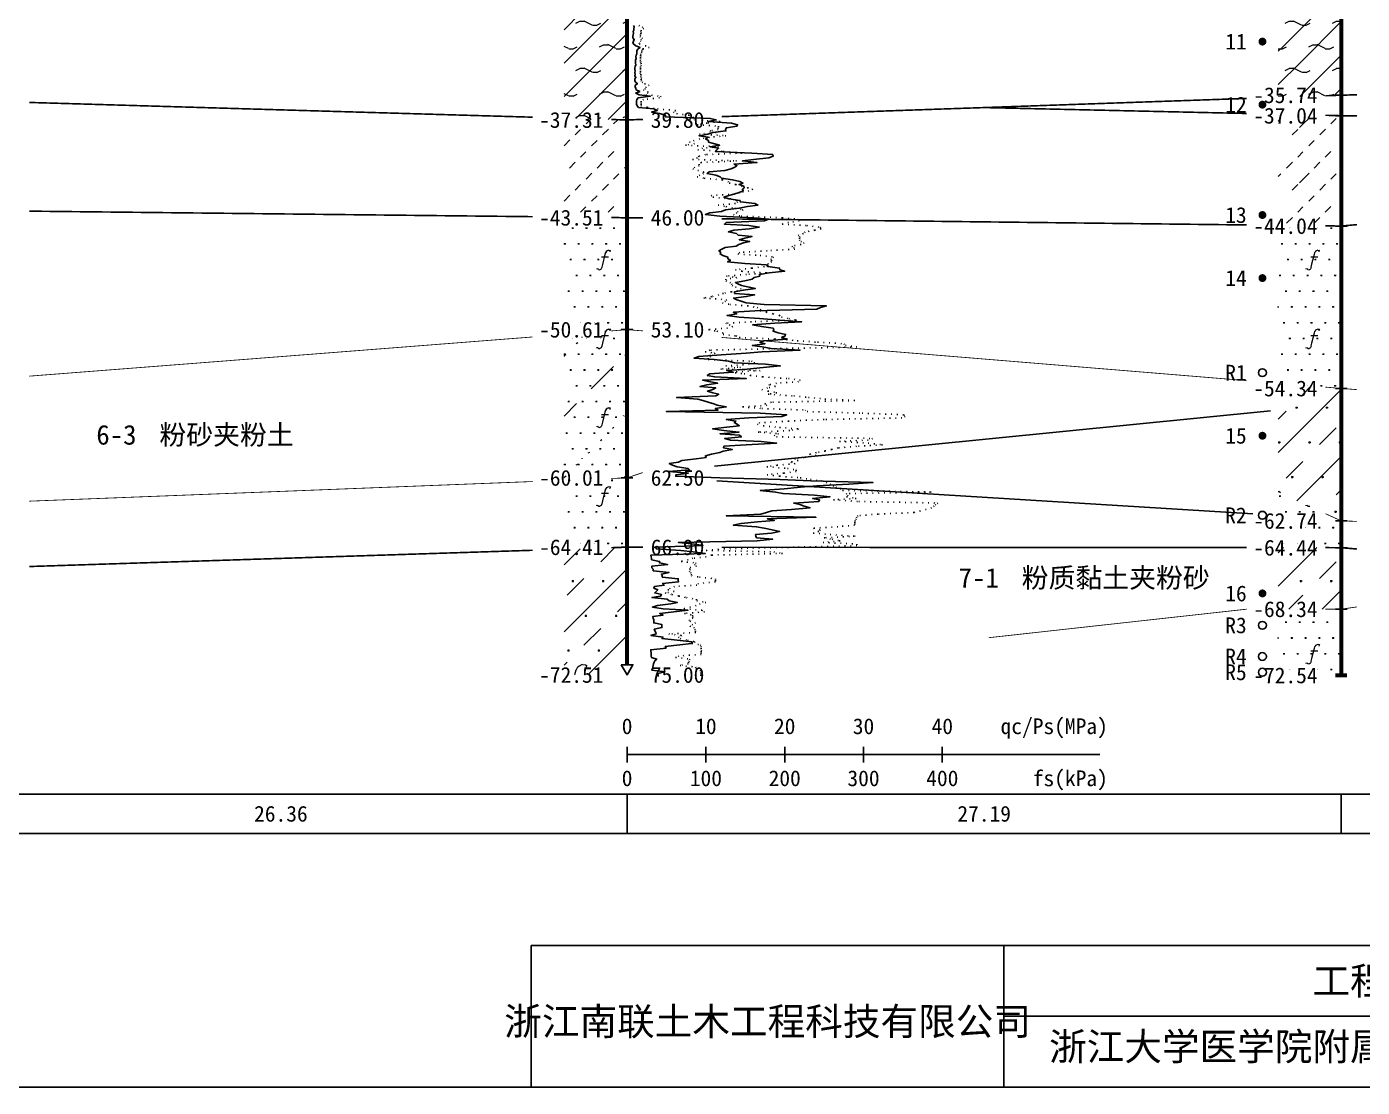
# Model space of a CAD drawing. Extents: x -37 to 3540, y -1485 to 297.
# Drawn here: x 1676.1 to 1845.6, y -1173 to -1038.5 of the extents above; entities that cross this region are included whole.
import ezdxf
from ezdxf.enums import TextEntityAlignment as Align

# ---------------------------------------------------------------- set-up
doc = ezdxf.new("R2010")
doc.units = 0
doc.linetypes.add('DOT', pattern=[6.35, 0, -6.35])
doc.layers.get('0').update_dxf_attribs({"linetype": 'CONTINUOUS'})
for name, color, linetype in [('CURVE', 200, 'CONTINUOUS'), ('FRAME', 7, 'CONTINUOUS'), ('HOLE', 41, 'CONTINUOUS'), ('RULER', 7, 'CONTINUOUS'), ('SAMPLE', 1, 'CONTINUOUS'), ('STRATUM', 241, 'CONTINUOUS')]:
    doc.layers.add(name, color=color, linetype=linetype)
doc.layers.add('HATCH', color=7, linetype='CONTINUOUS', lineweight=13)
doc.styles.add('ST', font='')
doc.styles.get('ST').set_extended_font_data('SimSun')
pattern_1 = [(45, (1459.3464, -1188), (-2.12132, 2.12132), [10, 0]), (26.565, (1460.4205, -1188.2536), (5.999823, 5.999812), [0.567, -12.849]), (0, (1459.8535, -1188.2536), (0, 6), [0.567, -5.433]), (26.565, (1457.765, -1188), (5.999823, 5.999812), [0.567, -12.849]), (0, (1458.272, -1187.7464), (0, 6), [0.567, -5.433]), (153.435, (1459.8535, -1188.2536), (-5.999818, -5e-06), [1.134, -12.2826]), (26.565, (1463.4205, -1185.2536), (5.999823, 5.999812), [0.567, -12.849]), (0, (1462.8535, -1185.2536), (0, 6), [0.567, -5.433]), (26.565, (1460.765, -1185), (5.999823, 5.999812), [0.567, -12.849]), (0, (1461.272, -1184.7464), (0, 6), [0.567, -5.433]), (153.435, (1462.8535, -1185.2536), (-5.999818, -5e-06), [1.134, -12.2826])]
pattern_2 = [(45, (1459.3464, -1188), (-6e-07, 6.99998), [0.9473, -8.9522]), (45, (1460.7464, -1186.6), (-6e-07, 6.99998), [0.9869, -8.9126]), (45, (1462.1464, -1185.2), (-6e-07, 6.99998), [1.06018, -8.83931]), (45, (1463.5464, -1183.8), (-6e-07, 6.99998), [0.94918, -8.95032]), (45, (1464.9464, -1182.4), (-6e-07, 6.99998), [1.0365, -8.86299]), (45, (1462.8464, -1188), (-6e-07, 6.99998), [1.01335, -8.88615]), (45, (1464.2464, -1186.6), (-6e-07, 6.99998), [1.07896, -12.12037]), (45, (1465.6464, -1185.2), (-6e-07, 6.99998), [0.99882, -8.90067]), (45, (1460.0464, -1183.8), (-4e-07, 6.99998), [1.05533, -8.84416]), (45, (1461.4464, -1182.4), (-4e-07, 6.99998), [1.0365, -8.86299])]
pattern_3 = [(82.875, (1458.5118, -1189.206), (0.0003693, 10.0001764), [0.0893, -80.5337]), (143.13, (1458.6128, -1189.2818), (-29.999964, 20.000054), [0.12627, -49.87373]), (172.875, (1458.79, -1189.304), (-70.0002457, 9.9996603), [0.17857, -80.44443]), (206.565, (1458.9685, -1189.2147), (-9.999705, -9.999687), [0.19954, -22.16046]), (243.435, (1459.0577, -1189.0363), (9e-06, -9.999696), [0.19954, -22.16146]), (255.964, (1459.147, -1188.679), (-0.0002, -9.999501), [0.36813, -40.86287]), (255.964, (1459.457, -1187.439), (-0.0002, -9.999501), [1.27838, -39.95262]), (255.964, (1459.5255, -1187.165), (-0.0002, -9.999501), [0.28235, -40.94865]), (216.87, (1459.7158, -1186.9108), (-9.999982, -10.000018), [0.12627, -49.87373]), (243.435, (1459.6147, -1186.9865), (9e-06, -9.999696), [0.19954, -22.16146]), (206.565, (1459.894, -1186.8215), (-9.999705, -9.999687), [0.19954, -22.16046]), (172.875, (1460.0714, -1186.8437), (-70.0002457, 9.9996603), [0.17857, -80.44443]), (143.13, (1460.1724, -1186.9194), (-29.999964, 20.000054), [0.12627, -49.87373]), (82.875, (1460.1614, -1187.008), (0.0003693, 10.0001764), [0.0893, -80.5337]), (0, (1459.017, -1187.66), (0, 10), [0.89286, -9.10714]), (0, (1459.3714, -1188), (1, 2), [0, -1.75]), (0, (1459.3464, -1187.975), (1, 2), [0, -1.75]), (0, (1459.3464, -1188), (1, 2), [0, -1.75]), (0, (1459.3214, -1188), (1, 2), [0, -1.75]), (0, (1459.3464, -1188.025), (1, 2), [0, -1.75])]
pattern_4 = [(45, (1459.3464, -1188), (-4.24264, 4.24264), [10, 0]), (45, (1460.4074, -1191.182), (-2.12132, 6.36396), [3, -3])]
pattern_5 = [(82.875, (1457.5102, -1190.6533), (0.000812, 22.000388), [0.1964, -177.1742]), (143.13, (1457.7325, -1190.82), (-65.99992, 44.00012), [0.2778, -109.7222]), (172.875, (1458.1223, -1190.8687), (-154.00054, 21.999253), [0.39285, -176.97775]), (206.565, (1458.515, -1190.672), (-21.99935, -21.9993), [0.439, -48.753]), (243.435, (1458.711, -1190.28), (2e-05, -21.99933), [0.439, -48.7552]), (255.964, (1458.9077, -1189.494), (-0.00044, -21.9989), [0.8099, -89.8983]), (255.964, (1459.59, -1186.7656), (-0.00044, -21.9989), [2.8124, -87.8958]), (255.964, (1459.7404, -1186.163), (-0.00044, -21.9989), [0.6212, -90.087]), (216.87, (1460.159, -1185.6037), (-21.99996, -22.00004), [0.2778, -109.7222]), (243.435, (1459.937, -1185.77), (2e-05, -21.99933), [0.439, -48.7552]), (206.565, (1460.552, -1185.407), (-21.99935, -21.9993), [0.439, -48.753]), (172.875, (1460.9414, -1185.456), (-154.00054, 21.999253), [0.39285, -176.97775]), (143.13, (1461.1637, -1185.6228), (-65.99992, 44.00012), [0.2778, -109.7222]), (82.875, (1461.1393, -1185.8177), (0.000812, 22.000388), [0.1964, -177.1742]), (0, (1458.62, -1187.252), (0, 22), [1.9643, -20.0357]), (0, (1459.4014, -1188), (2.2, 4.4), [0, -3.85]), (0, (1459.3464, -1187.945), (2.2, 4.4), [0, -3.85]), (0, (1459.3464, -1188), (2.2, 4.4), [0, -3.85]), (0, (1459.2914, -1188), (2.2, 4.4), [0, -3.85]), (0, (1459.3464, -1188.055), (2.2, 4.4), [0, -3.85])]

# ---------------------------------------------------------------- blocks, each defined once
blk = doc.blocks.new('图签_A3长')
for p, q in [((0, 18), (-380, 18)), ((-380, 18), (-380, 0)), ((-320, 0), (-320, 18)), ((-320, 9), (0, 9)), ((-380, 0), (0, 0))]:
    blk.add_line(p, q)
at = {"style": 'ST'}
blk.add_text('工程名称', height=3.5, dxfattribs=at).set_placement((-271.3, 13.5), align=Align.MIDDLE_CENTER)
for tag, p in [('01＿单位名称', (-349.98, 8.36)), ('02＿工程名称', (-271.3, 5.16)), ('04＿工程编号', (-176.51, 4.65)), ('05＿日期', (-35.59, 4.65)), ('06＿图号', (-11.16, 4.91))]:
    blk.add_attdef(tag, text='', height=3.5, dxfattribs=at).set_placement(p, align=Align.MIDDLE_CENTER)
at = {"style": 'ST', "width": 0.85}
blk.add_attdef('03＿图件名称', text='', height=3, dxfattribs=at).set_placement((-205.49, 5.05), align=Align.MIDDLE_CENTER)
blk = doc.blocks.new('Arrow')
for points in [[(-3.984779, 0.348623), (0, 0), (-3.189535, 0)], [(-3.189535, 0), (0, 0), (-3.984779, -0.348623)]]:
    blk.add_solid(points)
blk = doc.blocks.new('SampleSoilUndisturbed')
at = {"const_width": 0.5}
blk.add_lwpolyline([(-0.25, 0, 1), (0.25, 0, 1)], format="xyb", close=True, dxfattribs=at)
blk = doc.blocks.new('SampleSoilDisturbed')
blk.add_circle((0, 0), 0.5)

msp = doc.modelspace()

# ---------------------------------------------------------------- hatches: boundary and pattern name
at = {"layer": 'HATCH'}
h = msp.add_hatch(dxfattribs=at)
h.set_pattern_fill('YNNT', color=251, style=0)
h.set_pattern_definition(pattern_1)
h.paths.add_polyline_path([(1842.88, -1033.95), (1834.88, -1034.15), (1834.88, -1047.42), (1842.88, -1047.15)])
h.paths.add_polyline_path([(1830.81, -1048.63), (1840.37, -1048.63), (1840.37, -1045.7), (1830.81, -1045.7)], flags=9)
h.paths.add_polyline_path([(1830.81, -1035.43), (1840.37, -1035.43), (1840.37, -1032.5), (1830.81, -1032.5)], flags=9)
h = msp.add_hatch(dxfattribs=at)
h.set_pattern_fill('YNNT', color=251, style=0)
h.set_pattern_definition(pattern_1)
h.paths.add_polyline_path([(1752.26, -1036.29), (1744.26, -1035.97), (1744.26, -1050.06), (1752.26, -1050.29)])
h.paths.add_polyline_path([(1740.19, -1051.78), (1749.75, -1051.78), (1749.75, -1048.85), (1740.19, -1048.85)], flags=9)
h.paths.add_polyline_path([(1740.19, -1037.78), (1749.75, -1037.78), (1749.75, -1034.85), (1740.19, -1034.85)], flags=9)
h = msp.add_hatch(dxfattribs=at)
h.set_pattern_fill('NZFT', color=52, style=0)
h.set_pattern_definition(pattern_2)
h.paths.add_polyline_path([(1752.26, -1050.29), (1744.26, -1050.06), (1744.26, -1062.6), (1752.26, -1062.69)])
h.paths.add_polyline_path([(1740.19, -1064.18), (1749.75, -1064.18), (1749.75, -1061.25), (1740.19, -1061.25)], flags=9)
h.paths.add_polyline_path([(1740.19, -1051.78), (1749.75, -1051.78), (1749.75, -1048.85), (1740.19, -1048.85)], flags=9)
h = msp.add_hatch(dxfattribs=at)
h.set_pattern_fill('NZFT', color=52, style=0)
h.set_pattern_definition(pattern_2)
h.paths.add_polyline_path([(1842.88, -1049.75), (1834.88, -1049.56), (1834.88, -1063.65), (1842.88, -1063.75)])
h.paths.add_polyline_path([(1830.81, -1065.23), (1840.37, -1065.23), (1840.37, -1062.3), (1830.81, -1062.3)], flags=9)
h.paths.add_polyline_path([(1830.81, -1051.23), (1840.37, -1051.23), (1840.37, -1048.3), (1830.81, -1048.3)], flags=9)
h = msp.add_hatch(dxfattribs=at)
h.set_pattern_fill('FS', color=142, style=0)
h.set_pattern_definition(pattern_3)
h.paths.add_polyline_path([(1752.26, -1062.69), (1744.26, -1062.6), (1744.26, -1077.51), (1752.26, -1076.89)])
h.paths.add_polyline_path([(1740.19, -1078.38), (1749.75, -1078.38), (1749.75, -1075.45), (1740.19, -1075.45)], flags=9)
h.paths.add_polyline_path([(1740.19, -1064.18), (1749.75, -1064.18), (1749.75, -1061.25), (1740.19, -1061.25)], flags=9)
h = msp.add_hatch(dxfattribs=at)
h.set_pattern_fill('FS', color=142, style=0)
h.set_pattern_definition(pattern_3)
h.paths.add_polyline_path([(1842.88, -1063.75), (1834.88, -1063.65), (1834.88, -1083.69), (1842.88, -1084.35)])
h.paths.add_polyline_path([(1830.81, -1085.83), (1840.37, -1085.83), (1840.37, -1082.9), (1830.81, -1082.9)], flags=9)
h.paths.add_polyline_path([(1830.81, -1065.23), (1840.37, -1065.23), (1840.37, -1062.3), (1830.81, -1062.3)], flags=9)
h = msp.add_hatch(dxfattribs=at)
h.set_pattern_fill('FS', color=142, style=0)
h.set_pattern_definition(pattern_3)
h.paths.add_polyline_path([(1752.26, -1076.89), (1744.26, -1077.51), (1744.26, -1096), (1752.26, -1095.69)])
h.paths.add_polyline_path([(1740.19, -1097.18), (1749.75, -1097.18), (1749.75, -1094.25), (1740.19, -1094.25)], flags=9)
h.paths.add_polyline_path([(1740.19, -1078.38), (1749.75, -1078.38), (1749.75, -1075.45), (1740.19, -1075.45)], flags=9)
h = msp.add_hatch(dxfattribs=at)
h.set_pattern_fill('SZFT', color=142, scale=2.2, style=0)
h.set_pattern_definition([(45, (1459.346, -1188), (-2e-06, 15.39996), [4.3383, -17.4406]), (45, (1465.535, -1181.777), (-2e-06, 15.39996), [4.3861, -17.3928]), (45, (1470.495, -1176.819), (-2e-06, 15.39996), [3.98994, -17.78894]), (26.565, (1459.3464, -1180.3), (15.4, 15.4), [0.2123, -34.22315]), (36.8699, (1460.8864, -1178.76), (15.4, 15.4), [0.43504, -76.56496]), (315, (1467.046, -1172.653), (15.39996, 3e-06), [0.0727, -21.7062]), (26.565, (1467.0464, -1188), (15.4, 15.4), [0.31845, -34.117]), (26.565, (1468.5864, -1186.46), (15.4, 15.4), [0.2316, -34.2038]), (90, (1469.356, -1185.69), (-15.4, -1e-06), [0.0633, -15.3367]), (26.565, (1470.1264, -1184.92), (15.4, 15.4), [0.2002, -68.6707]), (36.8699, (1471.6664, -1183.38), (15.4, 15.4), [0.2435, -76.7565]), (45, (1473.206, -1181.84), (-5e-07, 15.39996), [0.24005, -21.53884]), (315, (1474.557, -1180.195), (15.39996, 3e-06), [0.0727, -21.7062]), (36.8699, (1462.4264, -1177.22), (15.4, 15.4), [0.2249, -76.7751]), (53.1301, (1463.9664, -1175.68), (30.8, 46.2), [0.29564, -76.70436]), (53.1301, (1465.5064, -1174.14), (30.8, 46.2), [0.27774, -76.72226])])
h.paths.add_polyline_path([(1752.26, -1076.89), (1744.26, -1077.51), (1744.26, -1096), (1752.26, -1095.69)])
h.paths.add_polyline_path([(1740.19, -1097.18), (1749.75, -1097.18), (1749.75, -1094.25), (1740.19, -1094.25)], flags=9)
h.paths.add_polyline_path([(1740.19, -1078.38), (1749.75, -1078.38), (1749.75, -1075.45), (1740.19, -1075.45)], flags=9)
h = msp.add_hatch(dxfattribs=at)
h.set_pattern_fill('FZNT', color=32, style=0)
h.set_pattern_definition(pattern_4)
h.paths.add_polyline_path([(1842.88, -1084.35), (1834.88, -1083.69), (1834.88, -1097.52), (1842.88, -1101.15)])
h.paths.add_polyline_path([(1830.81, -1085.83), (1840.37, -1085.83), (1840.37, -1082.9), (1830.81, -1082.9)], flags=9)
h = msp.add_hatch(dxfattribs=at)
h.set_pattern_fill('FS', color=32, scale=2.2, style=0)
h.set_pattern_definition(pattern_5)
h.paths.add_polyline_path([(1842.88, -1084.35), (1834.88, -1083.69), (1834.88, -1097.52), (1842.88, -1101.15)])
h.paths.add_polyline_path([(1830.81, -1085.83), (1840.37, -1085.83), (1840.37, -1082.9), (1830.81, -1082.9)], flags=9)
h = msp.add_hatch(dxfattribs=at)
h.set_pattern_fill('FS', color=142, style=0)
h.set_pattern_definition(pattern_3)
h.paths.add_polyline_path([(1752.26, -1095.69), (1744.26, -1096), (1744.26, -1104.75), (1752.26, -1104.49)])
h.paths.add_polyline_path([(1740.19, -1105.98), (1749.75, -1105.98), (1749.75, -1103.05), (1740.19, -1103.05)], flags=9)
h.paths.add_polyline_path([(1740.19, -1097.18), (1749.75, -1097.18), (1749.75, -1094.25), (1740.19, -1094.25)], flags=9)
h = msp.add_hatch(dxfattribs=at)
h.set_pattern_fill('FS', color=142, style=0)
h.set_pattern_definition(pattern_3)
h.paths.add_polyline_path([(1842.88, -1101.15), (1834.88, -1097.52), (1834.88, -1104.54), (1842.88, -1104.55)])
h.paths.add_polyline_path([(1830.81, -1106.03), (1840.37, -1106.03), (1840.37, -1103.1), (1830.81, -1103.1)], flags=9)
h.paths.add_polyline_path([(1830.81, -1102.63), (1840.37, -1102.63), (1840.37, -1099.7), (1830.81, -1099.7)], flags=9)
h = msp.add_hatch(dxfattribs=at)
h.set_pattern_fill('FZNT', color=32, style=0)
h.set_pattern_definition(pattern_4)
h.paths.add_polyline_path([(1752.26, -1104.49), (1744.26, -1104.75), (1744.26, -1120.69), (1752.26, -1120.69), (1751.51, -1119.39), (1752.26, -1119.39)])
h.paths.add_polyline_path([(1740.19, -1122.18), (1749.75, -1122.18), (1749.75, -1119.26), (1740.19, -1119.26)], flags=9)
h.paths.add_polyline_path([(1740.19, -1105.98), (1749.75, -1105.98), (1749.75, -1103.05), (1740.19, -1103.05)], flags=9)
h = msp.add_hatch(dxfattribs=at)
h.set_pattern_fill('FS', color=32, scale=2.2, style=0)
h.set_pattern_definition(pattern_5)
h.paths.add_polyline_path([(1752.26, -1104.49), (1744.26, -1104.75), (1744.26, -1120.69), (1752.26, -1120.69), (1751.51, -1119.39), (1752.26, -1119.39)])
h.paths.add_polyline_path([(1740.19, -1122.18), (1749.75, -1122.18), (1749.75, -1119.26), (1740.19, -1119.26)], flags=9)
h.paths.add_polyline_path([(1740.19, -1105.98), (1749.75, -1105.98), (1749.75, -1103.05), (1740.19, -1103.05)], flags=9)
h = msp.add_hatch(dxfattribs=at)
h.set_pattern_fill('FZNT', color=32, style=0)
h.set_pattern_definition(pattern_4)
h.paths.add_polyline_path([(1842.88, -1104.55), (1842.13, -1104.55), (1834.88, -1104.54), (1834.88, -1112.35), (1842.88, -1112.35)])
h.paths.add_polyline_path([(1830.81, -1113.83), (1840.37, -1113.83), (1840.37, -1110.9), (1830.81, -1110.9)], flags=9)
h.paths.add_polyline_path([(1830.81, -1106.03), (1840.37, -1106.03), (1840.37, -1103.1), (1830.81, -1103.1)], flags=9)
h = msp.add_hatch(dxfattribs=at)
h.set_pattern_fill('FS', color=32, scale=2.2, style=0)
h.set_pattern_definition(pattern_5)
h.paths.add_polyline_path([(1842.88, -1104.55), (1842.13, -1104.55), (1834.88, -1104.54), (1834.88, -1112.35), (1842.88, -1112.35)])
h.paths.add_polyline_path([(1830.81, -1113.83), (1840.37, -1113.83), (1840.37, -1110.9), (1830.81, -1110.9)], flags=9)
h.paths.add_polyline_path([(1830.81, -1106.03), (1840.37, -1106.03), (1840.37, -1103.1), (1830.81, -1103.1)], flags=9)
h = msp.add_hatch(dxfattribs=at)
h.set_pattern_fill('FS', color=142, style=0)
h.set_pattern_definition(pattern_3)
h.paths.add_polyline_path([(1842.88, -1112.35), (1834.88, -1112.35), (1834.88, -1120.75), (1842.88, -1120.75)])
h.paths.add_polyline_path([(1830.82, -1122.23), (1840.37, -1122.23), (1840.37, -1119.33), (1830.82, -1119.33)], flags=9)
h.paths.add_polyline_path([(1830.81, -1113.83), (1840.37, -1113.83), (1840.37, -1110.9), (1830.81, -1110.9)], flags=9)

# ---------------------------------------------------------------- linework, layer by layer
at = {"layer": 'CURVE', "color": 30, "linetype": 'Continuous'}
msp.add_lwpolyline([(1753.08, -1038.29), (1753.14, -1038.49), (1753.1, -1038.69), (1753.13, -1038.89), (1753.05, -1039.09), (1753.09, -1039.29), (1753.04, -1039.49), (1752.97, -1039.69), (1752.98, -1039.89), (1753.17, -1040.09), (1753.09, -1040.29), (1753.01, -1040.49), (1753.1, -1040.69), (1753.39, -1040.89), (1753.9, -1041.09), (1753.68, -1041.29), (1753.5, -1041.49), (1753.48, -1041.69), (1753.49, -1041.89), (1753.42, -1042.09), (1753.35, -1042.29), (1753.41, -1042.49), (1753.32, -1042.69), (1753.33, -1042.89), (1753.31, -1043.09), (1753.39, -1043.29), (1753.3, -1043.49), (1753.23, -1043.69), (1753.23, -1043.89), (1753.29, -1044.09), (1753.25, -1044.29), (1753.28, -1044.49), (1753.24, -1044.69), (1753.37, -1044.89), (1753.25, -1045.09), (1753.23, -1045.29), (1753.32, -1045.49), (1753.58, -1045.69), (1753.29, -1045.89), (1753.3, -1046.09), (1753.39, -1046.29), (1753.42, -1046.49), (1753.86, -1046.69), (1753.36, -1046.89), (1753.79, -1047.09), (1755.21, -1047.29), (1753.66, -1047.49), (1753.51, -1047.69), (1753.45, -1047.89), (1753.45, -1048.09), (1753.46, -1048.29), (1753.55, -1048.49), (1753.71, -1048.69), (1755.65, -1048.89), (1756.08, -1049.09), (1755.36, -1049.29), (1756.38, -1049.49), (1757.13, -1049.69), (1757.13, -1049.89), (1762.81, -1050.09), (1763.57, -1050.29), (1762.54, -1050.49), (1765.49, -1050.69), (1766.29, -1050.89), (1766.19, -1051.09), (1764.87, -1051.29), (1764.73, -1051.49), (1764.79, -1051.69), (1763.14, -1051.89), (1762.51, -1052.09), (1761.39, -1052.29), (1762.55, -1052.49), (1762.22, -1052.69), (1762.58, -1052.89), (1762.6, -1053.09), (1763.23, -1053.29), (1763.99, -1053.49), (1762.79, -1053.69), (1763.86, -1053.89), (1763.64, -1054.09), (1763.47, -1054.29), (1768.09, -1054.49), (1770.75, -1054.69), (1770.78, -1054.89), (1770.23, -1055.09), (1768.28, -1055.29), (1766.89, -1055.49), (1768.73, -1055.69), (1765.83, -1055.89), (1766.2, -1056.09), (1765.94, -1056.29), (1765.46, -1056.49), (1764.65, -1056.69), (1762.66, -1056.89), (1762.41, -1057.09), (1763.52, -1057.29), (1764.08, -1057.49), (1764.24, -1057.69), (1765.65, -1057.89), (1766.55, -1058.09), (1766.95, -1058.29), (1766.47, -1058.49), (1767.07, -1058.69), (1767.11, -1058.89), (1766.89, -1059.09), (1767, -1059.29), (1766.47, -1059.49), (1765.81, -1059.69), (1765.15, -1059.89), (1764.55, -1060.09), (1765.18, -1060.29), (1766.58, -1060.49), (1766.63, -1060.69), (1768.48, -1060.89), (1768.86, -1061.09), (1767.53, -1061.29), (1766.49, -1061.49), (1764.76, -1061.69), (1764.25, -1061.89), (1762.74, -1062.09), (1762.19, -1062.29), (1764.03, -1062.49), (1768.33, -1062.69), (1770.24, -1062.89), (1769.67, -1063.09), (1764.85, -1063.29), (1764.62, -1063.49), (1767.72, -1063.69), (1769.04, -1063.89), (1767.8, -1064.09), (1765.81, -1064.29), (1765.11, -1064.49), (1766.13, -1064.69), (1766.34, -1064.89), (1768.13, -1065.09), (1767.18, -1065.29), (1766.49, -1065.49), (1767.83, -1065.69), (1767.05, -1065.89), (1766.43, -1066.09), (1766.08, -1066.29), (1764.69, -1066.49), (1764.27, -1066.69), (1763.91, -1066.89), (1764.15, -1067.09), (1764.06, -1067.29), (1764.43, -1067.49), (1765.03, -1067.69), (1765.06, -1067.89), (1765.37, -1068.09), (1765.02, -1068.29), (1767.18, -1068.49), (1769.94, -1068.69), (1770.11, -1068.89), (1771.62, -1069.09), (1771.63, -1069.29), (1772.26, -1069.49), (1770.3, -1069.69), (1769.05, -1069.89), (1769.09, -1070.09), (1768.39, -1070.29), (1768.15, -1070.49), (1767.2, -1070.69), (1766, -1070.89), (1766.33, -1071.09), (1766.79, -1071.29), (1767.77, -1071.49), (1768.54, -1071.69), (1767.01, -1071.89), (1765.91, -1072.09), (1765.91, -1072.29), (1768.44, -1072.49), (1767.37, -1072.69), (1765.78, -1072.89), (1766.17, -1073.09), (1766.74, -1073.29), (1767.37, -1073.49), (1769.67, -1073.69), (1777.55, -1073.89), (1776.79, -1074.09), (1776.35, -1074.29), (1768.48, -1074.49), (1765.76, -1074.69), (1766.18, -1074.89), (1764.94, -1075.09), (1766.5, -1075.29), (1769.05, -1075.49), (1771.64, -1075.69), (1774.4, -1075.89), (1771.02, -1076.09), (1768.19, -1076.29), (1769.33, -1076.49), (1770.79, -1076.69), (1770.88, -1076.89), (1770.78, -1077.09), (1771.44, -1077.29), (1772.38, -1077.49), (1772.32, -1077.69), (1771.87, -1077.89), (1772.58, -1078.09), (1769.63, -1078.29), (1769.12, -1078.49), (1769.74, -1078.69), (1768.15, -1078.89), (1769.42, -1079.09), (1770.53, -1079.29), (1774.21, -1079.49), (1769.35, -1079.69), (1767.35, -1079.89), (1764.21, -1080.09), (1761.38, -1080.29), (1760.77, -1080.49), (1763.3, -1080.69), (1765.12, -1080.89), (1765.87, -1081.09), (1769.82, -1081.29), (1771.69, -1081.49), (1769.53, -1081.69), (1767.48, -1081.89), (1764.9, -1082.09), (1765.73, -1082.29), (1762.78, -1082.49), (1762.43, -1082.69), (1763.38, -1082.89), (1767.38, -1083.09), (1761.83, -1083.29), (1762.62, -1083.49), (1763.76, -1083.69), (1762.36, -1083.89), (1761.5, -1084.09), (1763.51, -1084.29), (1763.13, -1084.49), (1762.45, -1084.69), (1763.15, -1084.89), (1763.89, -1085.09), (1763.54, -1085.29), (1758.54, -1085.49), (1761.23, -1085.69), (1761.87, -1085.89), (1762.54, -1086.09), (1763.26, -1086.29), (1763.7, -1086.49), (1764.85, -1086.69), (1763.45, -1086.89), (1763.8, -1087.09), (1757.26, -1087.29), (1769.15, -1087.49), (1772.52, -1087.69), (1771.9, -1087.89), (1767.71, -1088.09), (1764.85, -1088.29), (1766.06, -1088.49), (1765.86, -1088.69), (1766.22, -1088.89), (1766.49, -1089.09), (1764.53, -1089.29), (1763.1, -1089.49), (1764.53, -1089.69), (1766.45, -1089.89), (1764.06, -1090.09), (1766.52, -1090.29), (1766.77, -1090.49), (1764.66, -1090.69), (1765.37, -1090.89), (1769.26, -1091.09), (1771.24, -1091.29), (1767.37, -1091.49), (1764.54, -1091.69), (1764.5, -1091.89), (1765.62, -1092.09), (1764.47, -1092.29), (1764.01, -1092.49), (1762.97, -1092.69), (1762.2, -1092.89), (1762.29, -1093.09), (1761.01, -1093.29), (1759.19, -1093.49), (1758.79, -1093.69), (1757.62, -1093.89), (1758.01, -1094.09), (1758.61, -1094.29), (1760.01, -1094.49), (1760.18, -1094.69), (1757.55, -1094.89), (1760.04, -1095.09), (1758.45, -1095.29), (1758.44, -1095.49), (1764.04, -1095.69), (1771.7, -1095.89), (1775.56, -1096.09), (1783.46, -1096.29), (1780.39, -1096.49), (1776.33, -1096.69), (1774.26, -1096.89), (1772.19, -1097.09), (1769.15, -1097.29), (1771.11, -1097.49), (1772.06, -1097.69), (1776.02, -1097.89), (1777.99, -1098.09), (1775.8, -1098.29), (1776.69, -1098.49), (1776.6, -1098.69), (1773.4, -1098.89), (1774.17, -1099.09), (1774.72, -1099.29), (1775.48, -1099.49), (1773.13, -1099.69), (1770.61, -1099.89), (1769.93, -1100.09), (1769.22, -1100.29), (1764.84, -1100.49), (1776.21, -1100.69), (1770.04, -1100.89), (1770.94, -1101.09), (1768.8, -1101.29), (1766.75, -1101.49), (1765.73, -1101.69), (1768.7, -1101.89), (1769.66, -1102.09), (1770.65, -1102.29), (1771.6, -1102.49), (1770.58, -1102.69), (1768.57, -1102.89), (1768.6, -1103.09), (1768.7, -1103.29), (1770.74, -1103.49), (1768.76, -1103.69), (1758.77, -1103.89), (1760.81, -1104.09), (1761.9, -1104.29), (1755.92, -1104.49), (1755.94, -1104.69), (1759.08, -1104.89), (1760.64, -1105.09), (1762.18, -1105.29), (1755.28, -1105.49), (1755.31, -1105.69), (1755.36, -1105.89), (1755.36, -1106.09), (1756.38, -1106.29), (1756.39, -1106.49), (1757.39, -1106.69), (1755.41, -1106.89), (1755.41, -1107.09), (1755.56, -1107.29), (1755.58, -1107.49), (1757.59, -1107.69), (1756.62, -1107.89), (1756.7, -1108.09), (1756.73, -1108.29), (1758.76, -1108.49), (1758.74, -1108.69), (1758.77, -1108.89), (1756.77, -1109.09), (1756.98, -1109.29), (1755.73, -1109.49), (1755.66, -1109.69), (1756.16, -1109.89), (1755.93, -1110.09), (1755.77, -1110.29), (1756.64, -1110.49), (1756.52, -1110.69), (1755.42, -1110.89), (1757.35, -1111.09), (1757.61, -1111.29), (1758.65, -1111.49), (1757.8, -1111.69), (1756.1, -1111.89), (1755.48, -1112.09), (1756.84, -1112.29), (1759.98, -1112.49), (1758.21, -1112.69), (1756.41, -1112.89), (1756.82, -1113.09), (1755.52, -1113.29), (1755.59, -1113.49), (1755.64, -1113.69), (1755.64, -1113.89), (1755.65, -1114.09), (1756.66, -1114.29), (1756.67, -1114.49), (1756.68, -1114.69), (1755.71, -1114.89), (1755.77, -1115.09), (1755.91, -1115.29), (1755.94, -1115.49), (1755.28, -1115.69), (1756.82, -1115.89), (1756.68, -1116.09), (1758.61, -1116.29), (1760.51, -1116.49), (1760.44, -1116.69), (1758.94, -1116.89), (1757.11, -1117.09), (1757.21, -1117.29), (1755.26, -1117.49), (1755.29, -1117.69), (1755.3, -1117.89), (1755.3, -1118.09), (1755.31, -1118.29), (1755.36, -1118.49), (1756.03, -1118.69), (1755.79, -1118.89), (1755.7, -1119.09), (1755.62, -1119.29), (1755.58, -1119.49), (1755.52, -1119.69), (1755.49, -1119.89), (1755.41, -1120.09), (1757.08, -1120.29), (1756.15, -1120.49), (1756.19, -1120.69), (1756.21, -1120.89)], dxfattribs=at)
at = {"layer": 'CURVE', "color": 100, "linetype": 'DOT', "ltscale": 0.1}
msp.add_lwpolyline([(1753.74, -1038.29), (1754.17, -1038.49), (1754.4, -1038.69), (1754.05, -1038.89), (1754.03, -1039.09), (1754.01, -1039.29), (1753.98, -1039.49), (1753.87, -1039.69), (1754.2, -1039.89), (1754.05, -1040.09), (1754.02, -1040.29), (1753.8, -1040.49), (1753.83, -1040.69), (1754.58, -1040.89), (1755.08, -1041.09), (1754.25, -1041.29), (1754.15, -1041.49), (1754.12, -1041.69), (1754, -1041.89), (1753.99, -1042.09), (1753.97, -1042.29), (1753.96, -1042.49), (1753.94, -1042.69), (1753.96, -1042.89), (1754.04, -1043.09), (1754.04, -1043.29), (1753.95, -1043.49), (1753.96, -1043.69), (1753.96, -1043.89), (1753.95, -1044.09), (1753.94, -1044.29), (1753.99, -1044.49), (1754.02, -1044.69), (1754.07, -1044.89), (1754.06, -1045.09), (1754.06, -1045.29), (1754.16, -1045.49), (1754.49, -1045.69), (1755.07, -1045.89), (1754.69, -1046.09), (1754.59, -1046.29), (1754.35, -1046.49), (1754.91, -1046.69), (1754.91, -1046.89), (1754.64, -1047.09), (1756.55, -1047.29), (1756.37, -1047.49), (1754.35, -1047.69), (1754.03, -1047.89), (1754.03, -1048.09), (1754.05, -1048.29), (1754, -1048.49), (1754.83, -1048.69), (1756.11, -1048.89), (1758.46, -1049.09), (1758.13, -1049.29), (1758.55, -1049.49), (1760.16, -1049.69), (1760.6, -1049.89), (1760.72, -1050.09), (1760.95, -1050.29), (1764.08, -1050.49), (1762.41, -1050.69), (1761.18, -1050.89), (1763.86, -1051.09), (1763.82, -1051.29), (1763.82, -1051.49), (1762.77, -1051.69), (1763.56, -1051.89), (1761.43, -1052.09), (1764.8, -1052.29), (1762.73, -1052.49), (1761.5, -1052.69), (1760.77, -1052.89), (1760.18, -1053.09), (1760.83, -1053.29), (1759.69, -1053.49), (1763.88, -1053.69), (1761.85, -1053.89), (1761.23, -1054.09), (1764.47, -1054.29), (1766.86, -1054.49), (1762.21, -1054.69), (1761.36, -1054.89), (1761.18, -1055.09), (1760.58, -1055.29), (1766.14, -1055.49), (1761.65, -1055.69), (1761.42, -1055.89), (1761.41, -1056.09), (1760.84, -1056.29), (1760.6, -1056.49), (1761.22, -1056.69), (1761.95, -1056.89), (1761.95, -1057.09), (1761.47, -1057.29), (1761.16, -1057.49), (1762.05, -1057.69), (1764.37, -1057.89), (1765.09, -1058.09), (1765.23, -1058.29), (1766.05, -1058.49), (1766.78, -1058.69), (1767.56, -1058.89), (1768.2, -1059.09), (1767.71, -1059.29), (1766.56, -1059.49), (1765.91, -1059.69), (1762.92, -1059.89), (1763.16, -1060.09), (1765.31, -1060.29), (1766.15, -1060.49), (1766.33, -1060.69), (1766.01, -1060.89), (1763.82, -1061.09), (1764.81, -1061.29), (1765.91, -1061.49), (1766.97, -1061.69), (1766.34, -1061.89), (1766.19, -1062.09), (1765.76, -1062.29), (1766.73, -1062.49), (1771.97, -1062.69), (1773.88, -1062.89), (1774.11, -1063.09), (1772.75, -1063.29), (1771.95, -1063.49), (1775.05, -1063.69), (1776.74, -1063.89), (1776.87, -1064.09), (1776.07, -1064.29), (1774.82, -1064.49), (1774.63, -1064.69), (1773.96, -1064.89), (1774.17, -1065.09), (1774.12, -1065.29), (1774.12, -1065.49), (1774.31, -1065.69), (1774.75, -1065.89), (1774.33, -1066.09), (1773.2, -1066.29), (1773.37, -1066.49), (1773.54, -1066.69), (1770.04, -1066.89), (1766.56, -1067.09), (1766.32, -1067.29), (1769.13, -1067.49), (1770.83, -1067.69), (1770.53, -1067.89), (1770.58, -1068.09), (1770.59, -1068.29), (1770.11, -1068.49), (1770.2, -1068.69), (1769.68, -1068.89), (1768.08, -1069.09), (1766.02, -1069.29), (1766.86, -1069.49), (1770.01, -1069.69), (1767.43, -1069.89), (1764.88, -1070.09), (1766.17, -1070.29), (1764.78, -1070.49), (1764.81, -1070.69), (1765.29, -1070.89), (1765.5, -1071.09), (1765.58, -1071.29), (1766.01, -1071.49), (1766.66, -1071.69), (1767.04, -1071.89), (1765.46, -1072.09), (1764.48, -1072.29), (1763.91, -1072.49), (1763, -1072.69), (1761.99, -1072.89), (1764.9, -1073.09), (1764.74, -1073.29), (1764.37, -1073.49), (1765.29, -1073.69), (1767.55, -1073.89), (1768.77, -1074.09), (1769.24, -1074.29), (1769.14, -1074.49), (1769.95, -1074.69), (1770.79, -1074.89), (1771.59, -1075.09), (1771.84, -1075.29), (1772.79, -1075.49), (1773.74, -1075.69), (1768.04, -1075.89), (1764.77, -1076.09), (1765.23, -1076.29), (1765.66, -1076.49), (1765.01, -1076.69), (1762.6, -1076.89), (1763.66, -1077.09), (1764.4, -1077.29), (1764.44, -1077.49), (1766.11, -1077.69), (1766.49, -1077.89), (1771.02, -1078.09), (1773.85, -1078.29), (1776.43, -1078.49), (1779.79, -1078.69), (1779.96, -1078.89), (1781.41, -1079.09), (1771.8, -1079.29), (1762.79, -1079.49), (1762.18, -1079.69), (1763.42, -1079.89), (1762.78, -1080.09), (1762.83, -1080.29), (1762.55, -1080.49), (1762.56, -1080.69), (1768.03, -1080.89), (1768.46, -1081.09), (1767.75, -1081.29), (1764.77, -1081.49), (1766.67, -1081.69), (1764.14, -1081.89), (1769.15, -1082.09), (1765.25, -1082.29), (1767.11, -1082.49), (1767.91, -1082.69), (1769.49, -1082.89), (1772.73, -1083.09), (1774.22, -1083.29), (1774.03, -1083.49), (1771.24, -1083.69), (1770.23, -1083.89), (1771.11, -1084.09), (1770.07, -1084.29), (1769.35, -1084.49), (1770.14, -1084.69), (1771.25, -1084.89), (1770.18, -1085.09), (1773.41, -1085.29), (1775.26, -1085.49), (1777.36, -1085.69), (1781.14, -1085.89), (1770.57, -1086.09), (1769.74, -1086.29), (1770.01, -1086.49), (1766.91, -1086.69), (1769.36, -1086.89), (1774.84, -1087.09), (1775.09, -1087.29), (1782.09, -1087.49), (1787.38, -1087.69), (1787.54, -1087.89), (1787.14, -1088.09), (1777.25, -1088.29), (1772.75, -1088.49), (1769.1, -1088.69), (1768.8, -1088.89), (1769.54, -1089.09), (1771.61, -1089.29), (1774.03, -1089.49), (1772.89, -1089.69), (1768.91, -1089.89), (1771.48, -1090.09), (1770.94, -1090.29), (1771.22, -1090.49), (1783.39, -1090.69), (1782.87, -1090.89), (1779.23, -1091.09), (1782.85, -1091.29), (1784.65, -1091.49), (1781.39, -1091.69), (1779.02, -1091.89), (1778.21, -1092.09), (1777.37, -1092.29), (1776.28, -1092.49), (1775.4, -1092.69), (1776.39, -1092.89), (1774.71, -1093.09), (1773.53, -1093.29), (1773.95, -1093.49), (1773.02, -1093.69), (1773.58, -1093.89), (1771.28, -1094.09), (1770, -1094.29), (1772.6, -1094.49), (1773.7, -1094.69), (1773.72, -1094.89), (1772.14, -1095.09), (1770.04, -1095.29), (1771.64, -1095.49), (1774.24, -1095.69), (1775.53, -1095.89), (1776.92, -1096.09), (1777.52, -1096.29), (1777.99, -1096.49), (1778.39, -1096.69), (1778.73, -1096.89), (1779.28, -1097.09), (1779.61, -1097.29), (1790.84, -1097.49), (1780.07, -1097.69), (1780.3, -1097.89), (1780.12, -1098.09), (1781.32, -1098.29), (1778.46, -1098.49), (1781.65, -1098.69), (1791.67, -1098.89), (1791.42, -1099.09), (1791.21, -1099.29), (1790.89, -1099.49), (1790.22, -1099.69), (1789.48, -1099.89), (1788.66, -1100.09), (1784.09, -1100.29), (1781.58, -1100.49), (1781.41, -1100.69), (1781.32, -1100.89), (1781.2, -1101.09), (1781.17, -1101.29), (1781.15, -1101.49), (1781.13, -1101.69), (1779.01, -1101.89), (1775.9, -1102.09), (1776.78, -1102.29), (1776.57, -1102.49), (1775.88, -1102.69), (1778.01, -1102.89), (1781.22, -1103.09), (1777.26, -1103.29), (1778.27, -1103.49), (1779.28, -1103.69), (1777.12, -1103.89), (1781.42, -1104.09), (1781.43, -1104.29), (1773.46, -1104.49), (1764.62, -1104.69), (1762.29, -1104.89), (1770.88, -1105.09), (1771.96, -1105.29), (1763, -1105.49), (1762.31, -1105.69), (1760.62, -1105.89), (1760.02, -1106.09), (1759.13, -1106.29), (1761.03, -1106.49), (1760.83, -1106.69), (1761.07, -1106.89), (1760.23, -1107.09), (1760.26, -1107.29), (1760.16, -1107.49), (1760.31, -1107.69), (1760.4, -1107.89), (1760.44, -1108.09), (1761.44, -1108.29), (1763.46, -1108.49), (1763.47, -1108.69), (1763.46, -1108.89), (1761.33, -1109.09), (1761.12, -1109.29), (1758.27, -1109.49), (1757.72, -1109.69), (1757.45, -1109.89), (1758.25, -1110.09), (1757.1, -1110.29), (1757.97, -1110.49), (1758.84, -1110.69), (1759.79, -1110.89), (1761.07, -1111.09), (1761.09, -1111.29), (1762.25, -1111.49), (1761.54, -1111.69), (1761.02, -1111.89), (1760.32, -1112.09), (1759.48, -1112.29), (1761.76, -1112.49), (1762.09, -1112.69), (1759.56, -1112.89), (1760.55, -1113.09), (1760.61, -1113.29), (1760.61, -1113.49), (1760.11, -1113.69), (1760.24, -1113.89), (1760.94, -1114.09), (1760.61, -1114.29), (1760.24, -1114.49), (1760.73, -1114.69), (1760.85, -1114.89), (1760.93, -1115.09), (1760.97, -1115.29), (1757.54, -1115.49), (1759.22, -1115.69), (1758.8, -1115.89), (1758.99, -1116.09), (1759.91, -1116.29), (1760.88, -1116.49), (1760.5, -1116.69), (1761.55, -1116.89), (1761.66, -1117.09), (1761.67, -1117.29), (1761.69, -1117.49), (1761.67, -1117.69), (1761.67, -1117.89), (1761.67, -1118.09), (1758.82, -1118.29), (1758.42, -1118.49), (1760.23, -1118.69), (1760.15, -1118.89), (1760.06, -1119.09), (1760.02, -1119.29), (1758.98, -1119.49), (1760.96, -1119.69), (1761, -1119.89), (1761.55, -1120.09), (1761.6, -1120.29), (1761.62, -1120.49), (1761.63, -1120.69), (1761.63, -1120.89)], dxfattribs=at)
at = {"layer": 'FRAME', "linetype": 'Continuous'}
msp.add_line((1242.61, -1173), (1859.35, -1173), dxfattribs=at)
at = {"layer": 'HOLE', "linetype": 'Continuous', "const_width": 0.5}
for points in [[(1752.26, -970.69), (1752.26, -1119.39)], [(1842.88, -970.75), (1842.88, -1120.75)], [(1842.13, -1120.75), (1843.63, -1120.75)]]:
    msp.add_lwpolyline(points, dxfattribs=at)
at = {"layer": 'HOLE', "linetype": 'Continuous'}
for points in [[(1842.13, -1047.15), (1843.63, -1047.15)], [(1751.51, -1050.29), (1753.01, -1050.29)], [(1842.13, -1049.75), (1843.63, -1049.75)], [(1751.51, -1062.69), (1753.01, -1062.69)], [(1842.13, -1063.75), (1843.63, -1063.75)], [(1751.51, -1076.89), (1753.01, -1076.89)], [(1842.13, -1084.35), (1843.63, -1084.35)], [(1751.51, -1095.69), (1753.01, -1095.69)], [(1842.13, -1101.15), (1843.63, -1101.15)], [(1751.51, -1104.49), (1753.01, -1104.49)], [(1842.13, -1104.55), (1843.63, -1104.55)], [(1842.13, -1112.35), (1843.63, -1112.35)]]:
    msp.add_lwpolyline(points, dxfattribs=at)
msp.add_lwpolyline([(1751.51, -1119.39), (1753.01, -1119.39), (1752.26, -1120.69)], close=True, dxfattribs=at)
at = {"layer": 'RULER', "linetype": 'Continuous'}
for points in [[(1752.26, -1130.8), (1752.26, -1129.8)], [(1762.26, -1130.8), (1762.26, -1129.8)], [(1772.26, -1130.8), (1772.26, -1129.8)], [(1782.26, -1130.8), (1782.26, -1129.8)], [(1792.26, -1130.8), (1792.26, -1129.8)], [(1752.26, -1130.8), (1812.26, -1130.8)], [(1752.26, -1130.8), (1752.26, -1131.8)], [(1762.26, -1130.8), (1762.26, -1131.8)], [(1772.26, -1130.8), (1772.26, -1131.8)], [(1782.26, -1130.8), (1782.26, -1131.8)], [(1792.26, -1130.8), (1792.26, -1131.8)], [(1664.41, -1135.8), (1752.26, -1135.8), (1752.26, -1140.8), (1664.41, -1140.8)], [(1752.26, -1135.8), (1842.88, -1135.8), (1842.88, -1140.8), (1752.26, -1140.8)], [(1842.88, -1135.8), (1910.9, -1135.8), (1910.9, -1140.8), (1842.88, -1140.8)]]:
    msp.add_lwpolyline(points, dxfattribs=at)
at = {"layer": 'STRATUM', "linetype": 'Continuous'}
for points, const_width in [([(1840.88, -1047.22), (1842.88, -1047.15), (1844.88, -1047.09)], 0.2), ([(1676.41, -1048.07), (1708.33, -1049.01), (1740.26, -1049.94)], 0.2), ([(1764.26, -1049.87), (1797.57, -1048.72), (1830.88, -1047.56)], 0.2), ([(1797.57, -1048.72), (1820.23, -1049.23), (1830.88, -1049.47)], 0.2), ([(1750.26, -1050.23), (1752.26, -1050.29), (1754.26, -1050.22)], 0.2), ([(1840.88, -1049.7), (1842.88, -1049.75), (1844.88, -1049.76)], 0.2), ([(1676.41, -1061.86), (1708.33, -1062.21), (1740.26, -1062.56)], 0.2), ([(1750.26, -1062.67), (1752.26, -1062.69), (1754.26, -1062.71)], 0.2), ([(1764.26, -1062.83), (1797.57, -1063.22), (1830.88, -1063.61)], 0.2), ([(1840.88, -1063.72), (1842.88, -1063.75), (1844.88, -1063.57)], 0.2), ([(1676.41, -1082.79), (1708.33, -1080.31), (1740.26, -1077.82)], 0.1), ([(1750.26, -1077.05), (1752.26, -1076.89), (1754.26, -1077.05)], 0.1), ([(1764.26, -1077.88), (1797.57, -1080.62), (1830.88, -1083.36)], 0.1), ([(1840.88, -1084.18), (1842.88, -1084.35), (1844.88, -1084.5)], 0.1), ([(1676.41, -1098.65), (1708.33, -1097.41), (1740.26, -1096.16)], 0.1), ([(1750.26, -1095.77), (1752.26, -1095.69), (1754.26, -1095.02)], 0.1), ([(1840.88, -1100.24), (1842.88, -1101.15), (1844.88, -1101.21)], 0.1), ([(1676.41, -1106.94), (1708.33, -1105.91), (1740.26, -1104.88)], 0.2), ([(1750.26, -1104.55), (1752.26, -1104.49), (1754.26, -1104.49)], 0.2), ([(1764.26, -1104.5), (1797.57, -1104.52), (1830.88, -1104.54)], 0.2), ([(1840.88, -1104.54), (1842.88, -1104.55), (1844.88, -1104.72)], 0.2), ([(1798.14, -1115.97), (1830.88, -1112.35), (1830.88, -1112.35)], 0.1), ([(1840.88, -1112.35), (1842.88, -1112.35), (1844.88, -1112.06)], 0.1)]:
    msp.add_lwpolyline(points, dxfattribs=dict(at, const_width=const_width))
at = {"layer": 'STRATUM'}
for points in [[(1763.36, -1094.23), (1833.89, -1087.18)], [(1831.68, -1100.25), (1763.65, -1096.06)]]:
    msp.add_lwpolyline(points, dxfattribs=at)

# ---------------------------------------------------------------- block references
at = {"layer": 'FRAME'}
ref = msp.add_blockref('图签_A3长', (2120.07, -1173), dxfattribs=at)
ref.add_attrib('01＿单位名称', '浙江南联土木工程科技有限公司', dxfattribs={"layer": '0', "height": 3.5, "style": 'ST'}).set_placement((1770.09, -1164.64), align=Align.MIDDLE_CENTER)
ref.add_attrib('02＿工程名称', '浙江大学医学院附属邵逸夫医院宁波院区', dxfattribs={"layer": '0', "height": 3.5, "style": 'ST'}).set_placement((1848.77, -1167.84), align=Align.MIDDLE_CENTER)
at = {"layer": 'RULER', "xscale": 0.3, "yscale": 0.3, "zscale": 0.3}
msp.add_blockref('Arrow', (1812.26, -1130.8), dxfattribs=at)
at = {"layer": 'SAMPLE'}
for name, p in [('SampleSoilUndisturbed', (1832.88, -1040.35)), ('SampleSoilUndisturbed', (1832.88, -1048.35)), ('SampleSoilUndisturbed', (1832.88, -1062.35)), ('SampleSoilUndisturbed', (1832.88, -1070.35)), ('SampleSoilDisturbed', (1832.88, -1082.35)), ('SampleSoilUndisturbed', (1832.88, -1090.35)), ('SampleSoilDisturbed', (1832.88, -1100.44)), ('SampleSoilUndisturbed', (1832.88, -1110.35)), ('SampleSoilDisturbed', (1832.88, -1114.4)), ('SampleSoilDisturbed', (1832.88, -1118.35)), ('SampleSoilDisturbed', (1832.88, -1120.35))]:
    msp.add_blockref(name, p, dxfattribs=at)

# ---------------------------------------------------------------- texts
at = {"layer": 'HOLE', "style": 'ST'}
for s, p in [('-35.74', (1839.88, -1047.15)), ('-37.04', (1839.88, -1049.75)), ('-37.31', (1749.26, -1050.29)), ('-43.51', (1749.26, -1062.69)), ('-44.04', (1839.88, -1063.75)), ('-50.61', (1749.26, -1076.89)), ('-54.34', (1839.88, -1084.35)), ('-60.01', (1749.26, -1095.69)), ('-62.74', (1839.88, -1101.15)), ('-64.41', (1749.26, -1104.49)), ('-64.44', (1839.88, -1104.55)), ('-68.34', (1839.88, -1112.35)), ('-72.51', (1749.26, -1120.69)), ('-72.54', (1839.88, -1120.75))]:
    msp.add_text(s, height=2, dxfattribs=at).set_placement(p, align=Align.MIDDLE_RIGHT)
for s, p in [('39.80', (1755.26, -1050.29)), ('46.00', (1755.26, -1062.69)), ('53.10', (1755.26, -1076.89)), ('62.50', (1755.26, -1095.69)), ('66.90', (1755.26, -1104.49)), ('75.00', (1755.26, -1120.69))]:
    msp.add_text(s, height=2, dxfattribs=at).set_placement(p, align=Align.MIDDLE_LEFT)
at = {"layer": 'RULER', "style": 'ST'}
for s, p in [('0', (1752.26, -1128.8)), ('10', (1762.26, -1128.8)), ('20', (1772.26, -1128.8)), ('30', (1782.26, -1128.8)), ('40', (1792.26, -1128.8))]:
    msp.add_text(s, height=2, dxfattribs=at).set_placement(p, align=Align.BOTTOM_CENTER)
msp.add_text('qc/Ps(MPa)', height=2, dxfattribs=at).set_placement((1813.26, -1128.8), align=Align.BOTTOM_RIGHT)
for s, p in [('0', (1752.26, -1132.8)), ('100', (1762.26, -1132.8)), ('200', (1772.26, -1132.8)), ('300', (1782.26, -1132.8)), ('400', (1792.26, -1132.8))]:
    msp.add_text(s, height=2, dxfattribs=at).set_placement(p, align=Align.TOP_CENTER)
msp.add_text('fs(kPa)', height=2, dxfattribs=at).set_placement((1813.26, -1132.8), align=Align.TOP_RIGHT)
for s, p in [('26.36', (1708.33, -1138.3)), ('27.19', (1797.57, -1138.3))]:
    msp.add_text(s, height=2, dxfattribs=at).set_placement(p, align=Align.MIDDLE_CENTER)
at = {"layer": 'SAMPLE', "style": 'ST'}
for s, p in [('11', (1830.88, -1040.35)), ('12', (1830.88, -1048.35)), ('13', (1830.88, -1062.35)), ('14', (1830.88, -1070.35)), ('R1', (1830.88, -1082.35)), ('15', (1830.88, -1090.35)), ('R2', (1830.88, -1100.44)), ('16', (1830.88, -1110.35)), ('R3', (1830.88, -1114.4)), ('R4', (1830.88, -1118.35)), ('R5', (1830.88, -1120.35))]:
    msp.add_text(s, height=2, dxfattribs=at).set_placement(p, align=Align.MIDDLE_RIGHT)
at = {"layer": 'STRATUM', "style": 'ST'}
for s, p in [('6-3', (1684.91, -1090.23)), ('粉砂夹粉土', (1692.91, -1090.23)), ('7-1', (1794.33, -1108.37)), ('粉质黏土夹粉砂', (1802.33, -1108.37))]:
    msp.add_text(s, height=2.5, dxfattribs=at).set_placement(p, align=Align.MIDDLE_LEFT)

doc.saveas('drawing.dxf')
